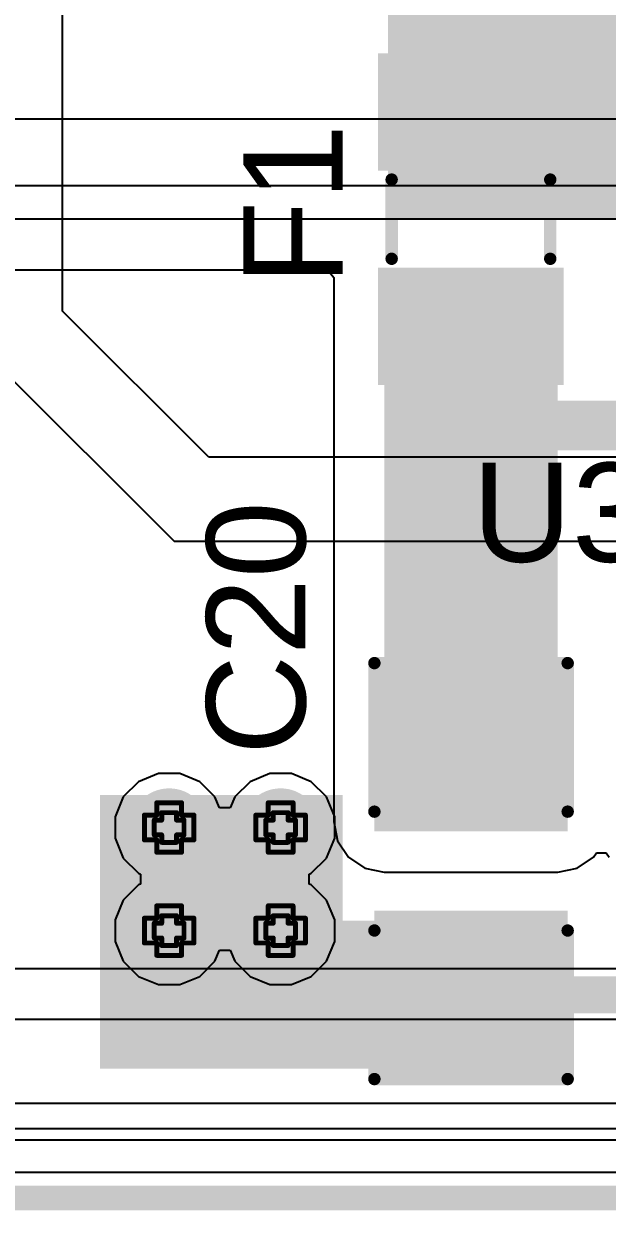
# Model space of a CAD drawing. Header units: inches. Extents: x -3 to 5259, y -3 to 5282.
# Drawn here: x 7.02 to 13, y -2.85 to 9.32 of the extents above; entities that cross this region are included whole.
import ezdxf

# ---------------------------------------------------------------- set-up
doc = ezdxf.new("R2010")
doc.units = ezdxf.units.IN
for name, color, linetype in [('Board Outline', 216, 'Continuous'), ('Bottom Layer', 5, 'Continuous'), ('Bottom Solder', 6, 'Continuous'), ('Drill Drawing', 1, 'Continuous'), ('Layer 1', 16, 'Continuous'), ('Layer 2', 76, 'Continuous'), ('Top Layer', 1, 'Continuous'), ('Top Overlay', 2, 'Continuous'), ('Top Paste', 8, 'Continuous'), ('Top Solder', 216, 'Continuous'), ('Via Holes', 16, 'Continuous')]:
    doc.layers.add(name, color=color, linetype=linetype)
doc.styles.add('Arial', font='', dxfattribs={"height": 0.2})
doc.styles.get('Arial').set_extended_font_data('Arial')

# ---------------------------------------------------------------- blocks, each defined once
blk = doc.blocks.new('F____0805_194')
at = {"layer": 'Top Layer'}
for points in [[(-0.59999753, -0.84999957), (-1.59999807, -0.84999957), (-1.59999807, 0.84999957), (-0.5999975299999999, 0.84999957)], [(1.60000315, -0.84999957), (0.6000026099999999, -0.84999957), (0.60000261, 0.84999957), (1.60000315, 0.84999957)]]:
    blk.add_hatch(color=1, dxfattribs=at).paths.add_polyline_path(points)
at = {"layer": 'Top Paste'}
for points in [[(-0.59999753, -0.84999957), (-1.59999807, -0.84999957), (-1.59999807, 0.84999957), (-0.5999975299999999, 0.84999957)], [(1.60000315, -0.84999957), (0.6000026099999999, -0.84999957), (0.60000261, 0.84999957), (1.60000315, 0.84999957)]]:
    blk.add_hatch(color=8, dxfattribs=at).paths.add_polyline_path(points)
at = {"layer": 'Top Solder'}
for points in [[(-0.4983975300000001, -0.95159957), (-1.70159807, -0.95159957), (-1.70159807, 0.95159957), (-0.4983975299999999, 0.95159957)], [(1.70160315, -0.95159957), (0.4984026099999999, -0.95159957), (0.4984026100000001, 0.95159957), (1.70160315, 0.95159957)]]:
    blk.add_hatch(color=216, dxfattribs=at).paths.add_polyline_path(points)
at = {"layer": 'Top Overlay'}
for points in [[(-0.4064, 0.8128, 0.127, 0.127, 0), (0.4064, 0.8128, 0.127, 0.127, 0)], [(-0.4064, -0.8128, 0.127, 0.127, 0), (0.4064, -0.8128, 0.127, 0.127, 0)]]:
    blk.add_lwpolyline(points, format="xyseb", dxfattribs=at)
for points in [[(-0.43815, 0.8128, 0.0635, 0.0635, 1), (-0.37465, 0.8128, 0.0635, 0.0635, 1)], [(0.37465, 0.8128, 0.0635, 0.0635, 1), (0.43815, 0.8128, 0.0635, 0.0635, 1)], [(-0.43815, -0.8128, 0.0635, 0.0635, 1), (-0.37465, -0.8128, 0.0635, 0.0635, 1)], [(0.37465, -0.8128, 0.0635, 0.0635, 1), (0.43815, -0.8128, 0.0635, 0.0635, 1)]]:
    blk.add_lwpolyline(points, format="xyseb", close=True, dxfattribs=at)
blk = doc.blocks.new('C___1206_263')
at = {"layer": 'Top Layer'}
for points in [[(-2.03199746, 0.889), (-0.50799746, 0.889), (-0.50799746, -0.889), (-2.03199746, -0.889)], [(0.50799746, 0.889), (2.03199746, 0.889), (2.03199746, -0.889), (0.50799746, -0.889)]]:
    blk.add_hatch(color=1, dxfattribs=at).paths.add_polyline_path(points)
at = {"layer": 'Top Paste'}
for points in [[(-2.03199746, 0.889), (-0.50799746, 0.889), (-0.50799746, -0.889), (-2.03199746, -0.889)], [(0.50799746, 0.889), (2.03199746, 0.889), (2.03199746, -0.889), (0.50799746, -0.889)]]:
    blk.add_hatch(color=8, dxfattribs=at).paths.add_polyline_path(points)
at = {"layer": 'Top Solder'}
for points in [[(-2.13359746, 0.9905999999999999), (-0.40639746, 0.9905999999999999), (-0.40639746, -0.9905999999999999), (-2.13359746, -0.9905999999999999)], [(0.40639746, 0.9905999999999999), (2.13359746, 0.9905999999999999), (2.13359746, -0.9905999999999999), (0.40639746, -0.9905999999999999)]]:
    blk.add_hatch(color=216, dxfattribs=at).paths.add_polyline_path(points)
at = {"layer": 'Top Overlay'}
for points in [[(-2.1336, 0.9905999999999999, 0.127, 0.127, 0), (-0.6096, 0.9905999999999999, 0.127, 0.127, 0)], [(-2.1336, 0.9905999999999999, 0.127, 0.127, 0), (-2.1336, -0.9905999999999999, 0.127, 0.127, 0)], [(0.6096, 0.9905999999999999, 0.127, 0.127, 0), (2.1336, 0.9905999999999999, 0.127, 0.127, 0)], [(2.1336, 0.9905999999999999, 0.127, 0.127, 0), (2.1336, -0.9905999999999999, 0.127, 0.127, 0)], [(-2.1336, -0.9905999999999999, 0.127, 0.127, 0), (-0.6096, -0.9905999999999999, 0.127, 0.127, 0)], [(0.6096, -0.9905999999999999, 0.127, 0.127, 0), (2.1336, -0.9905999999999999, 0.127, 0.127, 0)]]:
    blk.add_lwpolyline(points, format="xyseb", dxfattribs=at)
for points in [[(-2.16535, 0.9905999999999999, 0.0635, 0.0635, 1), (-2.10185, 0.9905999999999999, 0.0635, 0.0635, 1)], [(-2.16535, 0.9905999999999999, 0.0635, 0.0635, 1), (-2.10185, 0.9905999999999999, 0.0635, 0.0635, 1)], [(-0.64135, 0.9905999999999999, 0.0635, 0.0635, 1), (-0.57785, 0.9905999999999999, 0.0635, 0.0635, 1)], [(0.57785, 0.9905999999999999, 0.0635, 0.0635, 1), (0.64135, 0.9905999999999999, 0.0635, 0.0635, 1)], [(2.10185, 0.9905999999999999, 0.0635, 0.0635, 1), (2.16535, 0.9905999999999999, 0.0635, 0.0635, 1)], [(2.10185, 0.9905999999999999, 0.0635, 0.0635, 1), (2.16535, 0.9905999999999999, 0.0635, 0.0635, 1)], [(-2.16535, -0.9905999999999999, 0.0635, 0.0635, 1), (-2.10185, -0.9905999999999999, 0.0635, 0.0635, 1)], [(-2.16535, -0.9905999999999999, 0.0635, 0.0635, 1), (-2.10185, -0.9905999999999999, 0.0635, 0.0635, 1)], [(-0.64135, -0.9905999999999999, 0.0635, 0.0635, 1), (-0.57785, -0.9905999999999999, 0.0635, 0.0635, 1)], [(0.57785, -0.9905999999999999, 0.0635, 0.0635, 1), (0.64135, -0.9905999999999999, 0.0635, 0.0635, 1)], [(2.10185, -0.9905999999999999, 0.0635, 0.0635, 1), (2.16535, -0.9905999999999999, 0.0635, 0.0635, 1)], [(2.10185, -0.9905999999999999, 0.0635, 0.0635, 1), (2.16535, -0.9905999999999999, 0.0635, 0.0635, 1)]]:
    blk.add_lwpolyline(points, format="xyseb", close=True, dxfattribs=at)

msp = doc.modelspace()

# ---------------------------------------------------------------- hatches: boundary and pattern name
at = {"layer": 'Bottom Layer'}
h = msp.add_hatch(color=5, dxfattribs=at)
edge = h.paths.add_edge_path()
edge.add_arc((8.509, 1.07732068), 0.2999994, 0, 360)
h = msp.add_hatch(color=5, dxfattribs=at)
edge = h.paths.add_edge_path()
edge.add_arc((9.652, 1.07732068), 0.2999994, 0, 360)
h = msp.add_hatch(color=5, dxfattribs=at)
edge = h.paths.add_edge_path()
edge.add_arc((8.509, 0.0196469), 0.2999994, 0, 360)
h = msp.add_hatch(color=5, dxfattribs=at)
edge = h.paths.add_edge_path()
edge.add_arc((9.652, 0.0196469), 0.2999994, 0, 360)
at = {"layer": 'Bottom Solder'}
h = msp.add_hatch(color=6, dxfattribs=at)
edge = h.paths.add_edge_path()
edge.add_arc((8.509, 1.07732068), 0.4015993999999999, 0, 360)
h = msp.add_hatch(color=6, dxfattribs=at)
edge = h.paths.add_edge_path()
edge.add_arc((9.652, 1.07732068), 0.4015993999999999, 0, 360)
h = msp.add_hatch(color=6, dxfattribs=at)
edge = h.paths.add_edge_path()
edge.add_arc((8.509, 0.0196469), 0.4015993999999999, 0, 360)
h = msp.add_hatch(color=6, dxfattribs=at)
edge = h.paths.add_edge_path()
edge.add_arc((9.652, 0.0196469), 0.4015993999999999, 0, 360)
at = {"layer": 'Layer 1'}
h = msp.add_hatch(color=16, dxfattribs=at)
edge = h.paths.add_edge_path()
edge.add_arc((8.509, 1.07732068), 0.2999994, 0, 360)
h = msp.add_hatch(color=16, dxfattribs=at)
edge = h.paths.add_edge_path()
edge.add_arc((9.652, 1.07732068), 0.2999994, 0, 360)
h = msp.add_hatch(color=16, dxfattribs=at)
edge = h.paths.add_edge_path()
edge.add_arc((8.509, 0.0196469), 0.2999994, 0, 360)
h = msp.add_hatch(color=16, dxfattribs=at)
edge = h.paths.add_edge_path()
edge.add_arc((9.652, 0.0196469), 0.2999994, 0, 360)
at = {"layer": 'Layer 2'}
h = msp.add_hatch(color=76, dxfattribs=at)
edge = h.paths.add_edge_path()
edge.add_arc((8.509, 1.07732068), 0.2999994, 0, 360)
h = msp.add_hatch(color=76, dxfattribs=at)
edge = h.paths.add_edge_path()
edge.add_arc((9.652, 1.07732068), 0.2999994, 0, 360)
h = msp.add_hatch(color=76, dxfattribs=at)
edge = h.paths.add_edge_path()
edge.add_arc((8.509, 0.0196469), 0.2999994, 0, 360)
h = msp.add_hatch(color=76, dxfattribs=at)
edge = h.paths.add_edge_path()
edge.add_arc((9.652, 0.0196469), 0.2999994, 0, 360)
at = {"layer": 'Top Layer'}
for points in [[(10.7527979, 7.31771968), (16.6681785, 7.31771968), (16.6681785, 12.7), (10.7527979, 12.7)], [(10.71470044, 1.13821972), (12.49270044, 1.13821972), (12.49270044, 6.71772088), (10.71470044, 6.71772088)], [(7.801470299999999, -1.397), (10.28699746, -1.397), (10.28699746, 1.41054328), (7.801470299999999, 1.41054328)], [(7.801470299999999, -1.397), (12.4926979, -1.397), (12.4926979, 0.12221464), (7.801470299999999, 0.12221464)]]:
    msp.add_hatch(color=1, dxfattribs=at).paths.add_polyline_path(points)
h = msp.add_hatch(color=1, dxfattribs=at)
edge = h.paths.add_edge_path()
edge.add_arc((8.509, 1.07732068), 0.2999994, 0, 360)
h = msp.add_hatch(color=1, dxfattribs=at)
edge = h.paths.add_edge_path()
edge.add_arc((9.652, 1.07732068), 0.2999994, 0, 360)
h = msp.add_hatch(color=1, dxfattribs=at)
edge = h.paths.add_edge_path()
edge.add_arc((8.509, 0.0196469), 0.2999994, 0, 360)
h = msp.add_hatch(color=1, dxfattribs=at)
edge = h.paths.add_edge_path()
edge.add_arc((9.652, 0.0196469), 0.2999994, 0, 360)
at = {"layer": 'Top Solder'}
h = msp.add_hatch(color=216, dxfattribs=at)
edge = h.paths.add_edge_path()
edge.add_arc((8.509, 1.07732068), 0.4015993999999999, 0, 360)
h = msp.add_hatch(color=216, dxfattribs=at)
edge = h.paths.add_edge_path()
edge.add_arc((9.652, 1.07732068), 0.4015993999999999, 0, 360)
h = msp.add_hatch(color=216, dxfattribs=at)
edge = h.paths.add_edge_path()
edge.add_arc((8.509, 0.0196469), 0.4015993999999999, 0, 360)
h = msp.add_hatch(color=216, dxfattribs=at)
edge = h.paths.add_edge_path()
edge.add_arc((9.652, 0.0196469), 0.4015993999999999, 0, 360)
at = {"layer": 'Via Holes'}
h = msp.add_hatch(color=7, dxfattribs=at)
edge = h.paths.add_edge_path()
edge.add_arc((8.509, 1.07732068), 0.1499997, 0, 360)
h = msp.add_hatch(color=7, dxfattribs=at)
edge = h.paths.add_edge_path()
edge.add_arc((9.652, 1.07732068), 0.1499997, 0, 360)
h = msp.add_hatch(color=7, dxfattribs=at)
edge = h.paths.add_edge_path()
edge.add_arc((8.509, 0.0196469), 0.1499997, 0, 360)
h = msp.add_hatch(color=7, dxfattribs=at)
edge = h.paths.add_edge_path()
edge.add_arc((9.652, 0.0196469), 0.1499997, 0, 360)

# ---------------------------------------------------------------- linework, layer by layer
at = {"layer": 'Board Outline'}
msp.add_lwpolyline([(-2.72231612, -2.72233136, 0.254, 0.254, 0), (147.2776836, -2.72233136, 0.254, 0.254, 0)], format="xyseb", dxfattribs=at)
at = {"layer": 'Bottom Layer'}
for p, q in [((33.2232, 8.343084659999999), (2.032, 8.343084659999999)), ((1.82758588, 7.663677839999999), (29.1129847, 7.663677839999999)), ((139.34201494, -1.7526), (5.232920699999999, -1.7526))]:
    msp.add_line(p, q, dxfattribs=at)
at = {"layer": 'Drill Drawing'}
for points in [[(8.382, 1.20432068, 0.0508, 0.0508, 0), (8.382, 1.33132068, 0.0508, 0.0508, 0)], [(8.382, 1.33132068, 0.0508, 0.0508, 0), (8.636000000000001, 1.33132068, 0.0508, 0.0508, 0)], [(8.636000000000001, 1.20432068, 0.0508, 0.0508, 0), (8.636000000000001, 1.33132068, 0.0508, 0.0508, 0)], [(9.524999999999999, 1.20432068, 0.0508, 0.0508, 0), (9.524999999999999, 1.33132068, 0.0508, 0.0508, 0)], [(9.524999999999999, 1.33132068, 0.0508, 0.0508, 0), (9.779, 1.33132068, 0.0508, 0.0508, 0)], [(9.779, 1.20432068, 0.0508, 0.0508, 0), (9.779, 1.33132068, 0.0508, 0.0508, 0)], [(8.254999999999999, 0.95032068, 0.0508, 0.0508, 0), (8.254999999999999, 1.20432068, 0.0508, 0.0508, 0)], [(8.254999999999999, 1.20432068, 0.0508, 0.0508, 0), (8.382, 1.20432068, 0.0508, 0.0508, 0)], [(8.4328, 1.15352068, 0.0508, 0.0508, 0), (8.4328, 1.22972068, 0.0508, 0.0508, 0)], [(8.4328, 1.22972068, 0.0508, 0.0508, 0), (8.5852, 1.22972068, 0.0508, 0.0508, 0)], [(8.5852, 1.15352068, 0.0508, 0.0508, 0), (8.5852, 1.22972068, 0.0508, 0.0508, 0)], [(8.636000000000001, 1.20432068, 0.0508, 0.0508, 0), (8.762999999999998, 1.20432068, 0.0508, 0.0508, 0)], [(8.762999999999998, 0.95032068, 0.0508, 0.0508, 0), (8.762999999999998, 1.20432068, 0.0508, 0.0508, 0)], [(9.398, 0.95032068, 0.0508, 0.0508, 0), (9.398, 1.20432068, 0.0508, 0.0508, 0)], [(9.398, 1.20432068, 0.0508, 0.0508, 0), (9.524999999999999, 1.20432068, 0.0508, 0.0508, 0)], [(9.5758, 1.15352068, 0.0508, 0.0508, 0), (9.5758, 1.22972068, 0.0508, 0.0508, 0)], [(9.5758, 1.22972068, 0.0508, 0.0508, 0), (9.7282, 1.22972068, 0.0508, 0.0508, 0)], [(9.7282, 1.15352068, 0.0508, 0.0508, 0), (9.7282, 1.22972068, 0.0508, 0.0508, 0)], [(9.779, 1.20432068, 0.0508, 0.0508, 0), (9.906, 1.20432068, 0.0508, 0.0508, 0)], [(9.906, 0.95032068, 0.0508, 0.0508, 0), (9.906, 1.20432068, 0.0508, 0.0508, 0)], [(8.3566, 1.00112068, 0.0508, 0.0508, 0), (8.3566, 1.15352068, 0.0508, 0.0508, 0)], [(8.3566, 1.15352068, 0.0508, 0.0508, 0), (8.4328, 1.15352068, 0.0508, 0.0508, 0)], [(8.5852, 1.15352068, 0.0508, 0.0508, 0), (8.6614, 1.15352068, 0.0508, 0.0508, 0)], [(8.6614, 1.00112068, 0.0508, 0.0508, 0), (8.6614, 1.15352068, 0.0508, 0.0508, 0)], [(9.4996, 1.00112068, 0.0508, 0.0508, 0), (9.4996, 1.15352068, 0.0508, 0.0508, 0)], [(9.4996, 1.15352068, 0.0508, 0.0508, 0), (9.5758, 1.15352068, 0.0508, 0.0508, 0)], [(9.7282, 1.15352068, 0.0508, 0.0508, 0), (9.8044, 1.15352068, 0.0508, 0.0508, 0)], [(9.8044, 1.00112068, 0.0508, 0.0508, 0), (9.8044, 1.15352068, 0.0508, 0.0508, 0)], [(8.254999999999999, 0.95032068, 0.0508, 0.0508, 0), (8.382, 0.95032068, 0.0508, 0.0508, 0)], [(8.3566, 1.00112068, 0.0508, 0.0508, 0), (8.4328, 1.00112068, 0.0508, 0.0508, 0)], [(8.382, 0.8233206799999999, 0.0508, 0.0508, 0), (8.382, 0.95032068, 0.0508, 0.0508, 0)], [(8.4328, 0.9249206799999999, 0.0508, 0.0508, 0), (8.4328, 1.00112068, 0.0508, 0.0508, 0)], [(8.5852, 1.00112068, 0.0508, 0.0508, 0), (8.6614, 1.00112068, 0.0508, 0.0508, 0)], [(8.5852, 0.9249206799999999, 0.0508, 0.0508, 0), (8.5852, 1.00112068, 0.0508, 0.0508, 0)], [(8.636000000000001, 0.95032068, 0.0508, 0.0508, 0), (8.762999999999998, 0.95032068, 0.0508, 0.0508, 0)], [(8.636000000000001, 0.8233206799999999, 0.0508, 0.0508, 0), (8.636000000000001, 0.95032068, 0.0508, 0.0508, 0)], [(9.398, 0.95032068, 0.0508, 0.0508, 0), (9.524999999999999, 0.95032068, 0.0508, 0.0508, 0)], [(9.4996, 1.00112068, 0.0508, 0.0508, 0), (9.5758, 1.00112068, 0.0508, 0.0508, 0)], [(9.524999999999999, 0.8233206799999999, 0.0508, 0.0508, 0), (9.524999999999999, 0.95032068, 0.0508, 0.0508, 0)], [(9.5758, 0.9249206799999999, 0.0508, 0.0508, 0), (9.5758, 1.00112068, 0.0508, 0.0508, 0)], [(9.7282, 1.00112068, 0.0508, 0.0508, 0), (9.8044, 1.00112068, 0.0508, 0.0508, 0)], [(9.7282, 0.9249206799999999, 0.0508, 0.0508, 0), (9.7282, 1.00112068, 0.0508, 0.0508, 0)], [(9.779, 0.95032068, 0.0508, 0.0508, 0), (9.906, 0.95032068, 0.0508, 0.0508, 0)], [(9.779, 0.8233206799999999, 0.0508, 0.0508, 0), (9.779, 0.95032068, 0.0508, 0.0508, 0)], [(8.4328, 0.9249206799999999, 0.0508, 0.0508, 0), (8.5852, 0.9249206799999999, 0.0508, 0.0508, 0)], [(9.5758, 0.9249206799999999, 0.0508, 0.0508, 0), (9.7282, 0.9249206799999999, 0.0508, 0.0508, 0)], [(8.382, 0.8233206799999999, 0.0508, 0.0508, 0), (8.636000000000001, 0.8233206799999999, 0.0508, 0.0508, 0)], [(9.524999999999999, 0.8233206799999999, 0.0508, 0.0508, 0), (9.779, 0.8233206799999999, 0.0508, 0.0508, 0)], [(8.382, 0.1466469, 0.0508, 0.0508, 0), (8.382, 0.2736469, 0.0508, 0.0508, 0)], [(8.382, 0.2736469, 0.0508, 0.0508, 0), (8.636000000000001, 0.2736469, 0.0508, 0.0508, 0)], [(8.636000000000001, 0.1466469, 0.0508, 0.0508, 0), (8.636000000000001, 0.2736469, 0.0508, 0.0508, 0)], [(9.524999999999999, 0.1466469, 0.0508, 0.0508, 0), (9.524999999999999, 0.2736469, 0.0508, 0.0508, 0)], [(9.524999999999999, 0.2736469, 0.0508, 0.0508, 0), (9.779, 0.2736469, 0.0508, 0.0508, 0)], [(9.779, 0.1466469, 0.0508, 0.0508, 0), (9.779, 0.2736469, 0.0508, 0.0508, 0)], [(8.254999999999999, -0.1073531, 0.0508, 0.0508, 0), (8.254999999999999, 0.1466469, 0.0508, 0.0508, 0)], [(8.254999999999999, 0.1466469, 0.0508, 0.0508, 0), (8.382, 0.1466469, 0.0508, 0.0508, 0)], [(8.4328, 0.0958469, 0.0508, 0.0508, 0), (8.4328, 0.1720469, 0.0508, 0.0508, 0)], [(8.4328, 0.1720469, 0.0508, 0.0508, 0), (8.5852, 0.1720469, 0.0508, 0.0508, 0)], [(8.5852, 0.0958469, 0.0508, 0.0508, 0), (8.5852, 0.1720469, 0.0508, 0.0508, 0)], [(8.636000000000001, 0.1466469, 0.0508, 0.0508, 0), (8.762999999999998, 0.1466469, 0.0508, 0.0508, 0)], [(8.762999999999998, -0.1073531, 0.0508, 0.0508, 0), (8.762999999999998, 0.1466469, 0.0508, 0.0508, 0)], [(9.398, -0.1073531, 0.0508, 0.0508, 0), (9.398, 0.1466469, 0.0508, 0.0508, 0)], [(9.398, 0.1466469, 0.0508, 0.0508, 0), (9.524999999999999, 0.1466469, 0.0508, 0.0508, 0)], [(9.5758, 0.0958469, 0.0508, 0.0508, 0), (9.5758, 0.1720469, 0.0508, 0.0508, 0)], [(9.5758, 0.1720469, 0.0508, 0.0508, 0), (9.7282, 0.1720469, 0.0508, 0.0508, 0)], [(9.7282, 0.0958469, 0.0508, 0.0508, 0), (9.7282, 0.1720469, 0.0508, 0.0508, 0)], [(9.779, 0.1466469, 0.0508, 0.0508, 0), (9.906, 0.1466469, 0.0508, 0.0508, 0)], [(9.906, -0.1073531, 0.0508, 0.0508, 0), (9.906, 0.1466469, 0.0508, 0.0508, 0)], [(8.3566, -0.0565531, 0.0508, 0.0508, 0), (8.3566, 0.0958469, 0.0508, 0.0508, 0)], [(8.3566, 0.0958469, 0.0508, 0.0508, 0), (8.4328, 0.0958469, 0.0508, 0.0508, 0)], [(8.5852, 0.0958469, 0.0508, 0.0508, 0), (8.6614, 0.0958469, 0.0508, 0.0508, 0)], [(8.6614, -0.0565531, 0.0508, 0.0508, 0), (8.6614, 0.0958469, 0.0508, 0.0508, 0)], [(9.4996, -0.0565531, 0.0508, 0.0508, 0), (9.4996, 0.0958469, 0.0508, 0.0508, 0)], [(9.4996, 0.0958469, 0.0508, 0.0508, 0), (9.5758, 0.0958469, 0.0508, 0.0508, 0)], [(9.7282, 0.0958469, 0.0508, 0.0508, 0), (9.8044, 0.0958469, 0.0508, 0.0508, 0)], [(9.8044, -0.0565531, 0.0508, 0.0508, 0), (9.8044, 0.0958469, 0.0508, 0.0508, 0)], [(8.254999999999999, -0.1073531, 0.0508, 0.0508, 0), (8.382, -0.1073531, 0.0508, 0.0508, 0)], [(8.3566, -0.0565531, 0.0508, 0.0508, 0), (8.4328, -0.0565531, 0.0508, 0.0508, 0)], [(8.382, -0.2343531, 0.0508, 0.0508, 0), (8.382, -0.1073531, 0.0508, 0.0508, 0)], [(8.4328, -0.1327531, 0.0508, 0.0508, 0), (8.4328, -0.0565531, 0.0508, 0.0508, 0)], [(8.4328, -0.1327531, 0.0508, 0.0508, 0), (8.5852, -0.1327531, 0.0508, 0.0508, 0)], [(8.5852, -0.0565531, 0.0508, 0.0508, 0), (8.6614, -0.0565531, 0.0508, 0.0508, 0)], [(8.5852, -0.1327531, 0.0508, 0.0508, 0), (8.5852, -0.0565531, 0.0508, 0.0508, 0)], [(8.636000000000001, -0.1073531, 0.0508, 0.0508, 0), (8.762999999999998, -0.1073531, 0.0508, 0.0508, 0)], [(8.636000000000001, -0.2343531, 0.0508, 0.0508, 0), (8.636000000000001, -0.1073531, 0.0508, 0.0508, 0)], [(9.398, -0.1073531, 0.0508, 0.0508, 0), (9.524999999999999, -0.1073531, 0.0508, 0.0508, 0)], [(9.4996, -0.0565531, 0.0508, 0.0508, 0), (9.5758, -0.0565531, 0.0508, 0.0508, 0)], [(9.524999999999999, -0.2343531, 0.0508, 0.0508, 0), (9.524999999999999, -0.1073531, 0.0508, 0.0508, 0)], [(9.5758, -0.1327531, 0.0508, 0.0508, 0), (9.5758, -0.0565531, 0.0508, 0.0508, 0)], [(9.5758, -0.1327531, 0.0508, 0.0508, 0), (9.7282, -0.1327531, 0.0508, 0.0508, 0)], [(9.7282, -0.0565531, 0.0508, 0.0508, 0), (9.8044, -0.0565531, 0.0508, 0.0508, 0)], [(9.7282, -0.1327531, 0.0508, 0.0508, 0), (9.7282, -0.0565531, 0.0508, 0.0508, 0)], [(9.779, -0.1073531, 0.0508, 0.0508, 0), (9.906, -0.1073531, 0.0508, 0.0508, 0)], [(9.779, -0.2343531, 0.0508, 0.0508, 0), (9.779, -0.1073531, 0.0508, 0.0508, 0)], [(8.382, -0.2343531, 0.0508, 0.0508, 0), (8.636000000000001, -0.2343531, 0.0508, 0.0508, 0)], [(9.524999999999999, -0.2343531, 0.0508, 0.0508, 0), (9.779, -0.2343531, 0.0508, 0.0508, 0)]]:
    msp.add_lwpolyline(points, format="xyseb", dxfattribs=at)
for points in [[(8.369299999999999, 1.33132068, 0.0254, 0.0254, 1), (8.3947, 1.33132068, 0.0254, 0.0254, 1)], [(8.369299999999999, 1.33132068, 0.0254, 0.0254, 1), (8.3947, 1.33132068, 0.0254, 0.0254, 1)], [(8.6233, 1.33132068, 0.0254, 0.0254, 1), (8.6487, 1.33132068, 0.0254, 0.0254, 1)], [(8.6233, 1.33132068, 0.0254, 0.0254, 1), (8.6487, 1.33132068, 0.0254, 0.0254, 1)], [(9.5123, 1.33132068, 0.0254, 0.0254, 1), (9.5377, 1.33132068, 0.0254, 0.0254, 1)], [(9.5123, 1.33132068, 0.0254, 0.0254, 1), (9.5377, 1.33132068, 0.0254, 0.0254, 1)], [(9.7663, 1.33132068, 0.0254, 0.0254, 1), (9.7917, 1.33132068, 0.0254, 0.0254, 1)], [(9.7663, 1.33132068, 0.0254, 0.0254, 1), (9.7917, 1.33132068, 0.0254, 0.0254, 1)], [(8.2423, 1.20432068, 0.0254, 0.0254, 1), (8.2677, 1.20432068, 0.0254, 0.0254, 1)], [(8.2423, 1.20432068, 0.0254, 0.0254, 1), (8.2677, 1.20432068, 0.0254, 0.0254, 1)], [(8.369299999999999, 1.20432068, 0.0254, 0.0254, 1), (8.3947, 1.20432068, 0.0254, 0.0254, 1)], [(8.369299999999999, 1.20432068, 0.0254, 0.0254, 1), (8.3947, 1.20432068, 0.0254, 0.0254, 1)], [(8.4201, 1.22972068, 0.0254, 0.0254, 1), (8.4455, 1.22972068, 0.0254, 0.0254, 1)], [(8.4201, 1.22972068, 0.0254, 0.0254, 1), (8.4455, 1.22972068, 0.0254, 0.0254, 1)], [(8.5725, 1.22972068, 0.0254, 0.0254, 1), (8.597900000000001, 1.22972068, 0.0254, 0.0254, 1)], [(8.5725, 1.22972068, 0.0254, 0.0254, 1), (8.597900000000001, 1.22972068, 0.0254, 0.0254, 1)], [(8.6233, 1.20432068, 0.0254, 0.0254, 1), (8.6487, 1.20432068, 0.0254, 0.0254, 1)], [(8.6233, 1.20432068, 0.0254, 0.0254, 1), (8.6487, 1.20432068, 0.0254, 0.0254, 1)], [(8.7503, 1.20432068, 0.0254, 0.0254, 1), (8.775699999999999, 1.20432068, 0.0254, 0.0254, 1)], [(8.7503, 1.20432068, 0.0254, 0.0254, 1), (8.775699999999999, 1.20432068, 0.0254, 0.0254, 1)], [(9.385299999999999, 1.20432068, 0.0254, 0.0254, 1), (9.410699999999999, 1.20432068, 0.0254, 0.0254, 1)], [(9.385299999999999, 1.20432068, 0.0254, 0.0254, 1), (9.410699999999999, 1.20432068, 0.0254, 0.0254, 1)], [(9.5123, 1.20432068, 0.0254, 0.0254, 1), (9.5377, 1.20432068, 0.0254, 0.0254, 1)], [(9.5123, 1.20432068, 0.0254, 0.0254, 1), (9.5377, 1.20432068, 0.0254, 0.0254, 1)], [(9.5631, 1.22972068, 0.0254, 0.0254, 1), (9.5885, 1.22972068, 0.0254, 0.0254, 1)], [(9.5631, 1.22972068, 0.0254, 0.0254, 1), (9.5885, 1.22972068, 0.0254, 0.0254, 1)], [(9.7155, 1.22972068, 0.0254, 0.0254, 1), (9.7409, 1.22972068, 0.0254, 0.0254, 1)], [(9.7155, 1.22972068, 0.0254, 0.0254, 1), (9.7409, 1.22972068, 0.0254, 0.0254, 1)], [(9.7663, 1.20432068, 0.0254, 0.0254, 1), (9.7917, 1.20432068, 0.0254, 0.0254, 1)], [(9.7663, 1.20432068, 0.0254, 0.0254, 1), (9.7917, 1.20432068, 0.0254, 0.0254, 1)], [(9.8933, 1.20432068, 0.0254, 0.0254, 1), (9.9187, 1.20432068, 0.0254, 0.0254, 1)], [(9.8933, 1.20432068, 0.0254, 0.0254, 1), (9.9187, 1.20432068, 0.0254, 0.0254, 1)], [(8.3439, 1.15352068, 0.0254, 0.0254, 1), (8.369299999999999, 1.15352068, 0.0254, 0.0254, 1)], [(8.3439, 1.15352068, 0.0254, 0.0254, 1), (8.369299999999999, 1.15352068, 0.0254, 0.0254, 1)], [(8.4201, 1.15352068, 0.0254, 0.0254, 1), (8.4455, 1.15352068, 0.0254, 0.0254, 1)], [(8.4201, 1.15352068, 0.0254, 0.0254, 1), (8.4455, 1.15352068, 0.0254, 0.0254, 1)], [(8.5725, 1.15352068, 0.0254, 0.0254, 1), (8.597900000000001, 1.15352068, 0.0254, 0.0254, 1)], [(8.5725, 1.15352068, 0.0254, 0.0254, 1), (8.597900000000001, 1.15352068, 0.0254, 0.0254, 1)], [(8.6487, 1.15352068, 0.0254, 0.0254, 1), (8.674100000000001, 1.15352068, 0.0254, 0.0254, 1)], [(8.6487, 1.15352068, 0.0254, 0.0254, 1), (8.674100000000001, 1.15352068, 0.0254, 0.0254, 1)], [(9.486899999999999, 1.15352068, 0.0254, 0.0254, 1), (9.5123, 1.15352068, 0.0254, 0.0254, 1)], [(9.486899999999999, 1.15352068, 0.0254, 0.0254, 1), (9.5123, 1.15352068, 0.0254, 0.0254, 1)], [(9.5631, 1.15352068, 0.0254, 0.0254, 1), (9.5885, 1.15352068, 0.0254, 0.0254, 1)], [(9.5631, 1.15352068, 0.0254, 0.0254, 1), (9.5885, 1.15352068, 0.0254, 0.0254, 1)], [(9.7155, 1.15352068, 0.0254, 0.0254, 1), (9.7409, 1.15352068, 0.0254, 0.0254, 1)], [(9.7155, 1.15352068, 0.0254, 0.0254, 1), (9.7409, 1.15352068, 0.0254, 0.0254, 1)], [(9.7917, 1.15352068, 0.0254, 0.0254, 1), (9.8171, 1.15352068, 0.0254, 0.0254, 1)], [(9.7917, 1.15352068, 0.0254, 0.0254, 1), (9.8171, 1.15352068, 0.0254, 0.0254, 1)], [(8.2423, 0.95032068, 0.0254, 0.0254, 1), (8.2677, 0.95032068, 0.0254, 0.0254, 1)], [(8.2423, 0.95032068, 0.0254, 0.0254, 1), (8.2677, 0.95032068, 0.0254, 0.0254, 1)], [(8.3439, 1.00112068, 0.0254, 0.0254, 1), (8.369299999999999, 1.00112068, 0.0254, 0.0254, 1)], [(8.3439, 1.00112068, 0.0254, 0.0254, 1), (8.369299999999999, 1.00112068, 0.0254, 0.0254, 1)], [(8.369299999999999, 0.95032068, 0.0254, 0.0254, 1), (8.3947, 0.95032068, 0.0254, 0.0254, 1)], [(8.369299999999999, 0.95032068, 0.0254, 0.0254, 1), (8.3947, 0.95032068, 0.0254, 0.0254, 1)], [(8.4201, 1.00112068, 0.0254, 0.0254, 1), (8.4455, 1.00112068, 0.0254, 0.0254, 1)], [(8.4201, 1.00112068, 0.0254, 0.0254, 1), (8.4455, 1.00112068, 0.0254, 0.0254, 1)], [(8.5725, 1.00112068, 0.0254, 0.0254, 1), (8.597900000000001, 1.00112068, 0.0254, 0.0254, 1)], [(8.5725, 1.00112068, 0.0254, 0.0254, 1), (8.597900000000001, 1.00112068, 0.0254, 0.0254, 1)], [(8.6233, 0.95032068, 0.0254, 0.0254, 1), (8.6487, 0.95032068, 0.0254, 0.0254, 1)], [(8.6233, 0.95032068, 0.0254, 0.0254, 1), (8.6487, 0.95032068, 0.0254, 0.0254, 1)], [(8.6487, 1.00112068, 0.0254, 0.0254, 1), (8.674100000000001, 1.00112068, 0.0254, 0.0254, 1)], [(8.6487, 1.00112068, 0.0254, 0.0254, 1), (8.674100000000001, 1.00112068, 0.0254, 0.0254, 1)], [(8.7503, 0.95032068, 0.0254, 0.0254, 1), (8.775699999999999, 0.95032068, 0.0254, 0.0254, 1)], [(8.7503, 0.95032068, 0.0254, 0.0254, 1), (8.775699999999999, 0.95032068, 0.0254, 0.0254, 1)], [(9.385299999999999, 0.95032068, 0.0254, 0.0254, 1), (9.410699999999999, 0.95032068, 0.0254, 0.0254, 1)], [(9.385299999999999, 0.95032068, 0.0254, 0.0254, 1), (9.410699999999999, 0.95032068, 0.0254, 0.0254, 1)], [(9.486899999999999, 1.00112068, 0.0254, 0.0254, 1), (9.5123, 1.00112068, 0.0254, 0.0254, 1)], [(9.486899999999999, 1.00112068, 0.0254, 0.0254, 1), (9.5123, 1.00112068, 0.0254, 0.0254, 1)], [(9.5123, 0.95032068, 0.0254, 0.0254, 1), (9.5377, 0.95032068, 0.0254, 0.0254, 1)], [(9.5123, 0.95032068, 0.0254, 0.0254, 1), (9.5377, 0.95032068, 0.0254, 0.0254, 1)], [(9.5631, 1.00112068, 0.0254, 0.0254, 1), (9.5885, 1.00112068, 0.0254, 0.0254, 1)], [(9.5631, 1.00112068, 0.0254, 0.0254, 1), (9.5885, 1.00112068, 0.0254, 0.0254, 1)], [(9.7155, 1.00112068, 0.0254, 0.0254, 1), (9.7409, 1.00112068, 0.0254, 0.0254, 1)], [(9.7155, 1.00112068, 0.0254, 0.0254, 1), (9.7409, 1.00112068, 0.0254, 0.0254, 1)], [(9.7663, 0.95032068, 0.0254, 0.0254, 1), (9.7917, 0.95032068, 0.0254, 0.0254, 1)], [(9.7663, 0.95032068, 0.0254, 0.0254, 1), (9.7917, 0.95032068, 0.0254, 0.0254, 1)], [(9.7917, 1.00112068, 0.0254, 0.0254, 1), (9.8171, 1.00112068, 0.0254, 0.0254, 1)], [(9.7917, 1.00112068, 0.0254, 0.0254, 1), (9.8171, 1.00112068, 0.0254, 0.0254, 1)], [(9.8933, 0.95032068, 0.0254, 0.0254, 1), (9.9187, 0.95032068, 0.0254, 0.0254, 1)], [(9.8933, 0.95032068, 0.0254, 0.0254, 1), (9.9187, 0.95032068, 0.0254, 0.0254, 1)], [(8.4201, 0.9249206799999999, 0.0254, 0.0254, 1), (8.4455, 0.9249206799999999, 0.0254, 0.0254, 1)], [(8.4201, 0.9249206799999999, 0.0254, 0.0254, 1), (8.4455, 0.9249206799999999, 0.0254, 0.0254, 1)], [(8.5725, 0.9249206799999999, 0.0254, 0.0254, 1), (8.597900000000001, 0.9249206799999999, 0.0254, 0.0254, 1)], [(8.5725, 0.9249206799999999, 0.0254, 0.0254, 1), (8.597900000000001, 0.9249206799999999, 0.0254, 0.0254, 1)], [(9.5631, 0.9249206799999999, 0.0254, 0.0254, 1), (9.5885, 0.9249206799999999, 0.0254, 0.0254, 1)], [(9.5631, 0.9249206799999999, 0.0254, 0.0254, 1), (9.5885, 0.9249206799999999, 0.0254, 0.0254, 1)], [(9.7155, 0.9249206799999999, 0.0254, 0.0254, 1), (9.7409, 0.9249206799999999, 0.0254, 0.0254, 1)], [(9.7155, 0.9249206799999999, 0.0254, 0.0254, 1), (9.7409, 0.9249206799999999, 0.0254, 0.0254, 1)], [(8.369299999999999, 0.8233206799999999, 0.0254, 0.0254, 1), (8.3947, 0.8233206799999999, 0.0254, 0.0254, 1)], [(8.369299999999999, 0.8233206799999999, 0.0254, 0.0254, 1), (8.3947, 0.8233206799999999, 0.0254, 0.0254, 1)], [(8.6233, 0.8233206799999999, 0.0254, 0.0254, 1), (8.6487, 0.8233206799999999, 0.0254, 0.0254, 1)], [(8.6233, 0.8233206799999999, 0.0254, 0.0254, 1), (8.6487, 0.8233206799999999, 0.0254, 0.0254, 1)], [(9.5123, 0.8233206799999999, 0.0254, 0.0254, 1), (9.5377, 0.8233206799999999, 0.0254, 0.0254, 1)], [(9.5123, 0.8233206799999999, 0.0254, 0.0254, 1), (9.5377, 0.8233206799999999, 0.0254, 0.0254, 1)], [(9.7663, 0.8233206799999999, 0.0254, 0.0254, 1), (9.7917, 0.8233206799999999, 0.0254, 0.0254, 1)], [(9.7663, 0.8233206799999999, 0.0254, 0.0254, 1), (9.7917, 0.8233206799999999, 0.0254, 0.0254, 1)], [(8.369299999999999, 0.2736469, 0.0254, 0.0254, 1), (8.3947, 0.2736469, 0.0254, 0.0254, 1)], [(8.369299999999999, 0.2736469, 0.0254, 0.0254, 1), (8.3947, 0.2736469, 0.0254, 0.0254, 1)], [(8.6233, 0.2736469, 0.0254, 0.0254, 1), (8.6487, 0.2736469, 0.0254, 0.0254, 1)], [(8.6233, 0.2736469, 0.0254, 0.0254, 1), (8.6487, 0.2736469, 0.0254, 0.0254, 1)], [(9.5123, 0.2736469, 0.0254, 0.0254, 1), (9.5377, 0.2736469, 0.0254, 0.0254, 1)], [(9.5123, 0.2736469, 0.0254, 0.0254, 1), (9.5377, 0.2736469, 0.0254, 0.0254, 1)], [(9.7663, 0.2736469, 0.0254, 0.0254, 1), (9.7917, 0.2736469, 0.0254, 0.0254, 1)], [(9.7663, 0.2736469, 0.0254, 0.0254, 1), (9.7917, 0.2736469, 0.0254, 0.0254, 1)], [(8.2423, 0.1466469, 0.0254, 0.0254, 1), (8.2677, 0.1466469, 0.0254, 0.0254, 1)], [(8.2423, 0.1466469, 0.0254, 0.0254, 1), (8.2677, 0.1466469, 0.0254, 0.0254, 1)], [(8.369299999999999, 0.1466469, 0.0254, 0.0254, 1), (8.3947, 0.1466469, 0.0254, 0.0254, 1)], [(8.369299999999999, 0.1466469, 0.0254, 0.0254, 1), (8.3947, 0.1466469, 0.0254, 0.0254, 1)], [(8.4201, 0.1720469, 0.0254, 0.0254, 1), (8.4455, 0.1720469, 0.0254, 0.0254, 1)], [(8.4201, 0.1720469, 0.0254, 0.0254, 1), (8.4455, 0.1720469, 0.0254, 0.0254, 1)], [(8.5725, 0.1720469, 0.0254, 0.0254, 1), (8.597900000000001, 0.1720469, 0.0254, 0.0254, 1)], [(8.5725, 0.1720469, 0.0254, 0.0254, 1), (8.597900000000001, 0.1720469, 0.0254, 0.0254, 1)], [(8.6233, 0.1466469, 0.0254, 0.0254, 1), (8.6487, 0.1466469, 0.0254, 0.0254, 1)], [(8.6233, 0.1466469, 0.0254, 0.0254, 1), (8.6487, 0.1466469, 0.0254, 0.0254, 1)], [(8.7503, 0.1466469, 0.0254, 0.0254, 1), (8.775699999999999, 0.1466469, 0.0254, 0.0254, 1)], [(8.7503, 0.1466469, 0.0254, 0.0254, 1), (8.775699999999999, 0.1466469, 0.0254, 0.0254, 1)], [(9.385299999999999, 0.1466469, 0.0254, 0.0254, 1), (9.410699999999999, 0.1466469, 0.0254, 0.0254, 1)], [(9.385299999999999, 0.1466469, 0.0254, 0.0254, 1), (9.410699999999999, 0.1466469, 0.0254, 0.0254, 1)], [(9.5123, 0.1466469, 0.0254, 0.0254, 1), (9.5377, 0.1466469, 0.0254, 0.0254, 1)], [(9.5123, 0.1466469, 0.0254, 0.0254, 1), (9.5377, 0.1466469, 0.0254, 0.0254, 1)], [(9.5631, 0.1720469, 0.0254, 0.0254, 1), (9.5885, 0.1720469, 0.0254, 0.0254, 1)], [(9.5631, 0.1720469, 0.0254, 0.0254, 1), (9.5885, 0.1720469, 0.0254, 0.0254, 1)], [(9.7155, 0.1720469, 0.0254, 0.0254, 1), (9.7409, 0.1720469, 0.0254, 0.0254, 1)], [(9.7155, 0.1720469, 0.0254, 0.0254, 1), (9.7409, 0.1720469, 0.0254, 0.0254, 1)], [(9.7663, 0.1466469, 0.0254, 0.0254, 1), (9.7917, 0.1466469, 0.0254, 0.0254, 1)], [(9.7663, 0.1466469, 0.0254, 0.0254, 1), (9.7917, 0.1466469, 0.0254, 0.0254, 1)], [(9.8933, 0.1466469, 0.0254, 0.0254, 1), (9.9187, 0.1466469, 0.0254, 0.0254, 1)], [(9.8933, 0.1466469, 0.0254, 0.0254, 1), (9.9187, 0.1466469, 0.0254, 0.0254, 1)], [(8.3439, 0.0958469, 0.0254, 0.0254, 1), (8.369299999999999, 0.0958469, 0.0254, 0.0254, 1)], [(8.3439, 0.0958469, 0.0254, 0.0254, 1), (8.369299999999999, 0.0958469, 0.0254, 0.0254, 1)], [(8.4201, 0.0958469, 0.0254, 0.0254, 1), (8.4455, 0.0958469, 0.0254, 0.0254, 1)], [(8.4201, 0.0958469, 0.0254, 0.0254, 1), (8.4455, 0.0958469, 0.0254, 0.0254, 1)], [(8.5725, 0.0958469, 0.0254, 0.0254, 1), (8.597900000000001, 0.0958469, 0.0254, 0.0254, 1)], [(8.5725, 0.0958469, 0.0254, 0.0254, 1), (8.597900000000001, 0.0958469, 0.0254, 0.0254, 1)], [(8.6487, 0.0958469, 0.0254, 0.0254, 1), (8.674100000000001, 0.0958469, 0.0254, 0.0254, 1)], [(8.6487, 0.0958469, 0.0254, 0.0254, 1), (8.674100000000001, 0.0958469, 0.0254, 0.0254, 1)], [(9.486899999999999, 0.0958469, 0.0254, 0.0254, 1), (9.5123, 0.0958469, 0.0254, 0.0254, 1)], [(9.486899999999999, 0.0958469, 0.0254, 0.0254, 1), (9.5123, 0.0958469, 0.0254, 0.0254, 1)], [(9.5631, 0.0958469, 0.0254, 0.0254, 1), (9.5885, 0.0958469, 0.0254, 0.0254, 1)], [(9.5631, 0.0958469, 0.0254, 0.0254, 1), (9.5885, 0.0958469, 0.0254, 0.0254, 1)], [(9.7155, 0.0958469, 0.0254, 0.0254, 1), (9.7409, 0.0958469, 0.0254, 0.0254, 1)], [(9.7155, 0.0958469, 0.0254, 0.0254, 1), (9.7409, 0.0958469, 0.0254, 0.0254, 1)], [(9.7917, 0.0958469, 0.0254, 0.0254, 1), (9.8171, 0.0958469, 0.0254, 0.0254, 1)], [(9.7917, 0.0958469, 0.0254, 0.0254, 1), (9.8171, 0.0958469, 0.0254, 0.0254, 1)], [(8.2423, -0.1073531, 0.0254, 0.0254, 1), (8.2677, -0.1073531, 0.0254, 0.0254, 1)], [(8.2423, -0.1073531, 0.0254, 0.0254, 1), (8.2677, -0.1073531, 0.0254, 0.0254, 1)], [(8.3439, -0.0565531, 0.0254, 0.0254, 1), (8.369299999999999, -0.0565531, 0.0254, 0.0254, 1)], [(8.3439, -0.0565531, 0.0254, 0.0254, 1), (8.369299999999999, -0.0565531, 0.0254, 0.0254, 1)], [(8.369299999999999, -0.1073531, 0.0254, 0.0254, 1), (8.3947, -0.1073531, 0.0254, 0.0254, 1)], [(8.369299999999999, -0.1073531, 0.0254, 0.0254, 1), (8.3947, -0.1073531, 0.0254, 0.0254, 1)], [(8.4201, -0.0565531, 0.0254, 0.0254, 1), (8.4455, -0.0565531, 0.0254, 0.0254, 1)], [(8.4201, -0.0565531, 0.0254, 0.0254, 1), (8.4455, -0.0565531, 0.0254, 0.0254, 1)], [(8.4201, -0.1327531, 0.0254, 0.0254, 1), (8.4455, -0.1327531, 0.0254, 0.0254, 1)], [(8.4201, -0.1327531, 0.0254, 0.0254, 1), (8.4455, -0.1327531, 0.0254, 0.0254, 1)], [(8.5725, -0.0565531, 0.0254, 0.0254, 1), (8.597900000000001, -0.0565531, 0.0254, 0.0254, 1)], [(8.5725, -0.0565531, 0.0254, 0.0254, 1), (8.597900000000001, -0.0565531, 0.0254, 0.0254, 1)], [(8.5725, -0.1327531, 0.0254, 0.0254, 1), (8.597900000000001, -0.1327531, 0.0254, 0.0254, 1)], [(8.5725, -0.1327531, 0.0254, 0.0254, 1), (8.597900000000001, -0.1327531, 0.0254, 0.0254, 1)], [(8.6233, -0.1073531, 0.0254, 0.0254, 1), (8.6487, -0.1073531, 0.0254, 0.0254, 1)], [(8.6233, -0.1073531, 0.0254, 0.0254, 1), (8.6487, -0.1073531, 0.0254, 0.0254, 1)], [(8.6487, -0.0565531, 0.0254, 0.0254, 1), (8.674100000000001, -0.0565531, 0.0254, 0.0254, 1)], [(8.6487, -0.0565531, 0.0254, 0.0254, 1), (8.674100000000001, -0.0565531, 0.0254, 0.0254, 1)], [(8.7503, -0.1073531, 0.0254, 0.0254, 1), (8.775699999999999, -0.1073531, 0.0254, 0.0254, 1)], [(8.7503, -0.1073531, 0.0254, 0.0254, 1), (8.775699999999999, -0.1073531, 0.0254, 0.0254, 1)], [(9.385299999999999, -0.1073531, 0.0254, 0.0254, 1), (9.410699999999999, -0.1073531, 0.0254, 0.0254, 1)], [(9.385299999999999, -0.1073531, 0.0254, 0.0254, 1), (9.410699999999999, -0.1073531, 0.0254, 0.0254, 1)], [(9.486899999999999, -0.0565531, 0.0254, 0.0254, 1), (9.5123, -0.0565531, 0.0254, 0.0254, 1)], [(9.486899999999999, -0.0565531, 0.0254, 0.0254, 1), (9.5123, -0.0565531, 0.0254, 0.0254, 1)], [(9.5123, -0.1073531, 0.0254, 0.0254, 1), (9.5377, -0.1073531, 0.0254, 0.0254, 1)], [(9.5123, -0.1073531, 0.0254, 0.0254, 1), (9.5377, -0.1073531, 0.0254, 0.0254, 1)], [(9.5631, -0.0565531, 0.0254, 0.0254, 1), (9.5885, -0.0565531, 0.0254, 0.0254, 1)], [(9.5631, -0.0565531, 0.0254, 0.0254, 1), (9.5885, -0.0565531, 0.0254, 0.0254, 1)], [(9.5631, -0.1327531, 0.0254, 0.0254, 1), (9.5885, -0.1327531, 0.0254, 0.0254, 1)], [(9.5631, -0.1327531, 0.0254, 0.0254, 1), (9.5885, -0.1327531, 0.0254, 0.0254, 1)], [(9.7155, -0.0565531, 0.0254, 0.0254, 1), (9.7409, -0.0565531, 0.0254, 0.0254, 1)], [(9.7155, -0.0565531, 0.0254, 0.0254, 1), (9.7409, -0.0565531, 0.0254, 0.0254, 1)], [(9.7155, -0.1327531, 0.0254, 0.0254, 1), (9.7409, -0.1327531, 0.0254, 0.0254, 1)], [(9.7155, -0.1327531, 0.0254, 0.0254, 1), (9.7409, -0.1327531, 0.0254, 0.0254, 1)], [(9.7663, -0.1073531, 0.0254, 0.0254, 1), (9.7917, -0.1073531, 0.0254, 0.0254, 1)], [(9.7663, -0.1073531, 0.0254, 0.0254, 1), (9.7917, -0.1073531, 0.0254, 0.0254, 1)], [(9.7917, -0.0565531, 0.0254, 0.0254, 1), (9.8171, -0.0565531, 0.0254, 0.0254, 1)], [(9.7917, -0.0565531, 0.0254, 0.0254, 1), (9.8171, -0.0565531, 0.0254, 0.0254, 1)], [(9.8933, -0.1073531, 0.0254, 0.0254, 1), (9.9187, -0.1073531, 0.0254, 0.0254, 1)], [(9.8933, -0.1073531, 0.0254, 0.0254, 1), (9.9187, -0.1073531, 0.0254, 0.0254, 1)], [(8.369299999999999, -0.2343531, 0.0254, 0.0254, 1), (8.3947, -0.2343531, 0.0254, 0.0254, 1)], [(8.369299999999999, -0.2343531, 0.0254, 0.0254, 1), (8.3947, -0.2343531, 0.0254, 0.0254, 1)], [(8.6233, -0.2343531, 0.0254, 0.0254, 1), (8.6487, -0.2343531, 0.0254, 0.0254, 1)], [(8.6233, -0.2343531, 0.0254, 0.0254, 1), (8.6487, -0.2343531, 0.0254, 0.0254, 1)], [(9.5123, -0.2343531, 0.0254, 0.0254, 1), (9.5377, -0.2343531, 0.0254, 0.0254, 1)], [(9.5123, -0.2343531, 0.0254, 0.0254, 1), (9.5377, -0.2343531, 0.0254, 0.0254, 1)], [(9.7663, -0.2343531, 0.0254, 0.0254, 1), (9.7917, -0.2343531, 0.0254, 0.0254, 1)], [(9.7663, -0.2343531, 0.0254, 0.0254, 1), (9.7917, -0.2343531, 0.0254, 0.0254, 1)]]:
    msp.add_lwpolyline(points, format="xyseb", close=True, dxfattribs=at)
at = {"layer": 'Layer 1'}
for p, q in [((32.96464324, -0.37104828), (6.803682099999999, -0.37104828)), ((6.28573038, -0.889), (138.04401398, -0.889)), ((147.01872044, -2.4633682), (-2.46335296, -2.4633682))]:
    msp.add_line(p, q, dxfattribs=at)
at = {"layer": 'Layer 2'}
for p, q in [((7.416797459999999, 6.375397459999999), (7.416797459999999, 19.83933802)), ((8.91539746, 4.87679746), (7.416797459999999, 6.375397459999999)), ((6.4895476, 6.083449859999999), (8.5598, 4.01319746)), ((15.04882944, 4.87679746), (8.91539746, 4.87679746)), ((8.5598, 4.01319746), (21.2141435, 4.01319746)), ((8.3988021, 1.63132008), (8.19518554, 1.54697938)), ((8.6191979, 1.63132008), (8.3988021, 1.63132008)), ((8.82281446, 1.54697938), (8.6191979, 1.63132008)), ((9.541802099999998, 1.63132008), (9.33818554, 1.54697938)), ((9.7621979, 1.63132008), (9.541802099999998, 1.63132008)), ((9.965814459999999, 1.54697938), (9.7621979, 1.63132008)), ((8.19518554, 1.54697938), (8.0393413, 1.39113514)), ((8.978658699999999, 1.39113514), (8.82281446, 1.54697938)), ((9.33818554, 1.54697938), (9.1823413, 1.39113514)), ((10.1216587, 1.39113514), (9.965814459999999, 1.54697938)), ((8.0393413, 1.39113514), (7.955000599999999, 1.18751858)), ((9.02551408, 1.27801624), (8.978658699999999, 1.39113514)), ((9.1823413, 1.39113514), (9.135485919999999, 1.27801624)), ((10.2059994, 1.18751858), (10.1216587, 1.39113514)), ((9.135485919999999, 1.27801624), (9.02551408, 1.27801624)), ((7.955000599999999, 1.18751858), (7.955000599999999, 0.9671227799999998)), ((10.2059994, 0.9671227799999998), (10.2059994, 1.18751858)), ((7.955000599999999, 0.9671227799999998), (8.0393413, 0.76350622)), ((10.1216587, 0.76350622), (10.2059994, 0.9671227799999998)), ((8.0393413, 0.76350622), (8.19518554, 0.6076619799999999)), ((9.965814459999999, 0.6076619799999999), (10.1216587, 0.76350622)), ((8.19518554, 0.4893056), (8.0393413, 0.33346136)), ((8.19518554, 0.6076619799999999), (8.21541156, 0.59928506)), ((8.21541156, 0.49768252), (8.19518554, 0.4893056)), ((8.21541156, 0.59928506), (8.21541156, 0.49768252)), ((9.945588439999998, 0.59928506), (9.965814459999999, 0.6076619799999999)), ((9.945588439999998, 0.49768252), (9.945588439999998, 0.59928506)), ((9.965814459999999, 0.4893056), (9.945588439999998, 0.49768252)), ((10.1216587, 0.33346136), (9.965814459999999, 0.4893056)), ((8.0393413, 0.33346136), (7.955000599999999, 0.1298448)), ((10.2059994, 0.1298448), (10.1216587, 0.33346136)), ((7.955000599999999, 0.1298448), (7.955000599999999, -0.09055099999999999)), ((10.2059994, -0.09055099999999999), (10.2059994, 0.1298448)), ((7.955000599999999, -0.09055099999999999), (8.0393413, -0.29416756)), ((10.1216587, -0.29416756), (10.2059994, -0.09055099999999999)), ((8.978658699999999, -0.29416756), (9.02551408, -0.18104866)), ((9.02551408, -0.18104866), (9.135485919999999, -0.18104866)), ((9.135485919999999, -0.18104866), (9.1823413, -0.29416756)), ((8.0393413, -0.29416756), (8.19518554, -0.4500118)), ((8.82281446, -0.4500118), (8.978658699999999, -0.29416756)), ((9.1823413, -0.29416756), (9.33818554, -0.4500118)), ((9.965814459999999, -0.4500118), (10.1216587, -0.29416756)), ((8.19518554, -0.4500118), (8.3988021, -0.5343525)), ((8.6191979, -0.5343525), (8.82281446, -0.4500118)), ((9.33818554, -0.4500118), (9.541802099999998, -0.5343525)), ((9.7621979, -0.5343525), (9.965814459999999, -0.4500118)), ((8.3988021, -0.5343525), (8.6191979, -0.5343525)), ((9.541802099999998, -0.5343525), (9.7621979, -0.5343525)), ((132.56158146, -2.01554334), (-2.15764872, -2.01554334))]:
    msp.add_line(p, q, dxfattribs=at)
at = {"layer": 'Top Layer'}
for p, q in [((16.65652244, 7.31771968), (1.57146244, 7.31771968)), ((1.57146498, 6.79976796), (10.13298964, 6.79976796)), ((10.13298964, 6.79976796), (10.19744722, 6.72122862)), ((10.19744722, 6.72122862), (10.19674872, 6.71772342)), ((10.19674872, 6.71772342), (10.19674872, 1.13821972)), ((10.19674872, 1.13821972), (10.2361746, 0.9400082799999999)), ((10.2361746, 0.9400082799999999), (10.34845276, 0.77197204)), ((10.34845276, 0.77197204), (10.516489, 0.65969388)), ((12.69091188, 0.65969388), (12.85894812, 0.77197204)), ((12.85894812, 0.77197204), (12.88844768, 0.81611978)), ((12.88844768, 0.81611978), (12.99004768, 0.81611978)), ((12.99004768, 0.81611978), (13.01954978, 0.7719695)), ((10.516489, 0.65969388), (10.71470044, 0.6202679999999999)), ((10.71470044, 0.6202679999999999), (12.49270044, 0.6202679999999999)), ((12.49270044, 0.6202679999999999), (12.69091188, 0.65969388)), ((43.45347672, -2.13000336), (4.88825794, -2.13000336))]:
    msp.add_line(p, q, dxfattribs=at)
for points in [[(11.60370552, 4.623163219999999, 0.508, 0.508, 0), (11.60370552, 6.216817639999999, 0.508, 0.508, 0)], [(11.60280128, 5.20174474, 0.508, 0.508, 0), (14.2932277, 5.20174474, 0.508, 0.508, 0)], [(11.60370552, 4.623163219999999, 0.508, 0.508, 0), (11.60460468, 4.62226406, 0.508, 0.508, 0)], [(11.60460468, 1.90112396, 0.508, 0.508, 0), (11.60460468, 4.62226406, 0.508, 0.508, 0)], [(9.652, -0.2343531, 0.3809999999999999, 0.3809999999999999, 0), (9.711260739999998, -0.2343531, 0.3809999999999999, 0.3809999999999999, 0)], [(9.711260739999998, -0.2343531, 0.3809999999999999, 0.3809999999999999, 0), (10.116693, -0.63978536, 0.3809999999999999, 0.3809999999999999, 0)], [(10.116693, -0.63978536, 0.3809999999999999, 0.3809999999999999, 0), (11.6036979, -0.63978536, 0.3809999999999999, 0.3809999999999999, 0)], [(11.6036979, -0.63978536, 0.3809999999999999, 0.3809999999999999, 0), (11.60370552, -0.63977774, 0.3809999999999999, 0.3809999999999999, 0)], [(11.60370552, -0.63977774, 0.3809999999999999, 0.3809999999999999, 0), (14.3764, -0.63977774, 0.3809999999999999, 0.3809999999999999, 0)]]:
    msp.add_lwpolyline(points, format="xyseb", dxfattribs=at)
for points in [[(11.47670552, 6.216817639999999, 0.254, 0.254, 1), (11.73070552, 6.216817639999999, 0.254, 0.254, 1)], [(11.47580128, 5.20174474, 0.254, 0.254, 1), (11.72980128, 5.20174474, 0.254, 0.254, 1)], [(11.47670552, 4.623163219999999, 0.254, 0.254, 1), (11.73070552, 4.623163219999999, 0.254, 0.254, 1)], [(11.47670552, 4.623163219999999, 0.254, 0.254, 1), (11.73070552, 4.623163219999999, 0.254, 0.254, 1)], [(11.47760468, 4.62226406, 0.254, 0.254, 1), (11.73160468, 4.62226406, 0.254, 0.254, 1)], [(11.47760468, 4.62226406, 0.254, 0.254, 1), (11.73160468, 4.62226406, 0.254, 0.254, 1)], [(11.47760468, 1.90112396, 0.254, 0.254, 1), (11.73160468, 1.90112396, 0.254, 0.254, 1)], [(9.55675, -0.2343531, 0.1905, 0.1905, 1), (9.74725, -0.2343531, 0.1905, 0.1905, 1)], [(9.61601074, -0.2343531, 0.1905, 0.1905, 1), (9.80651074, -0.2343531, 0.1905, 0.1905, 1)], [(9.61601074, -0.2343531, 0.1905, 0.1905, 1), (9.80651074, -0.2343531, 0.1905, 0.1905, 1)], [(10.021443, -0.63978536, 0.1905, 0.1905, 1), (10.211943, -0.63978536, 0.1905, 0.1905, 1)], [(10.021443, -0.63978536, 0.1905, 0.1905, 1), (10.211943, -0.63978536, 0.1905, 0.1905, 1)], [(11.5084479, -0.63978536, 0.1905, 0.1905, 1), (11.6989479, -0.63978536, 0.1905, 0.1905, 1)], [(11.5084479, -0.63978536, 0.1905, 0.1905, 1), (11.6989479, -0.63978536, 0.1905, 0.1905, 1)], [(11.50845552, -0.63977774, 0.1905, 0.1905, 1), (11.69895552, -0.63977774, 0.1905, 0.1905, 1)], [(11.50845552, -0.63977774, 0.1905, 0.1905, 1), (11.69895552, -0.63977774, 0.1905, 0.1905, 1)]]:
    msp.add_lwpolyline(points, format="xyseb", close=True, dxfattribs=at)

# ---------------------------------------------------------------- block references
at = {"rotation": 90}
for name, p in [('F____0805_194', (11.60280128, 7.31771968)), ('C___1206_263', (11.60370044, 0.6302197199999999))]:
    msp.add_blockref(name, p, dxfattribs=at)

# ---------------------------------------------------------------- texts
at = {"layer": 'Top Overlay', "style": 'Arial'}
for s, p in [('F1', (10.2868349, 6.64058362)), ('C20', (9.905834899999999, 1.82077106))]:
    msp.add_text(s, height=1.016, rotation=90, dxfattribs=at).set_placement(p)
msp.add_text('U3', height=1.016, dxfattribs=at).set_placement((11.61359882, 3.802908319999999))

doc.saveas('drawing.dxf')
